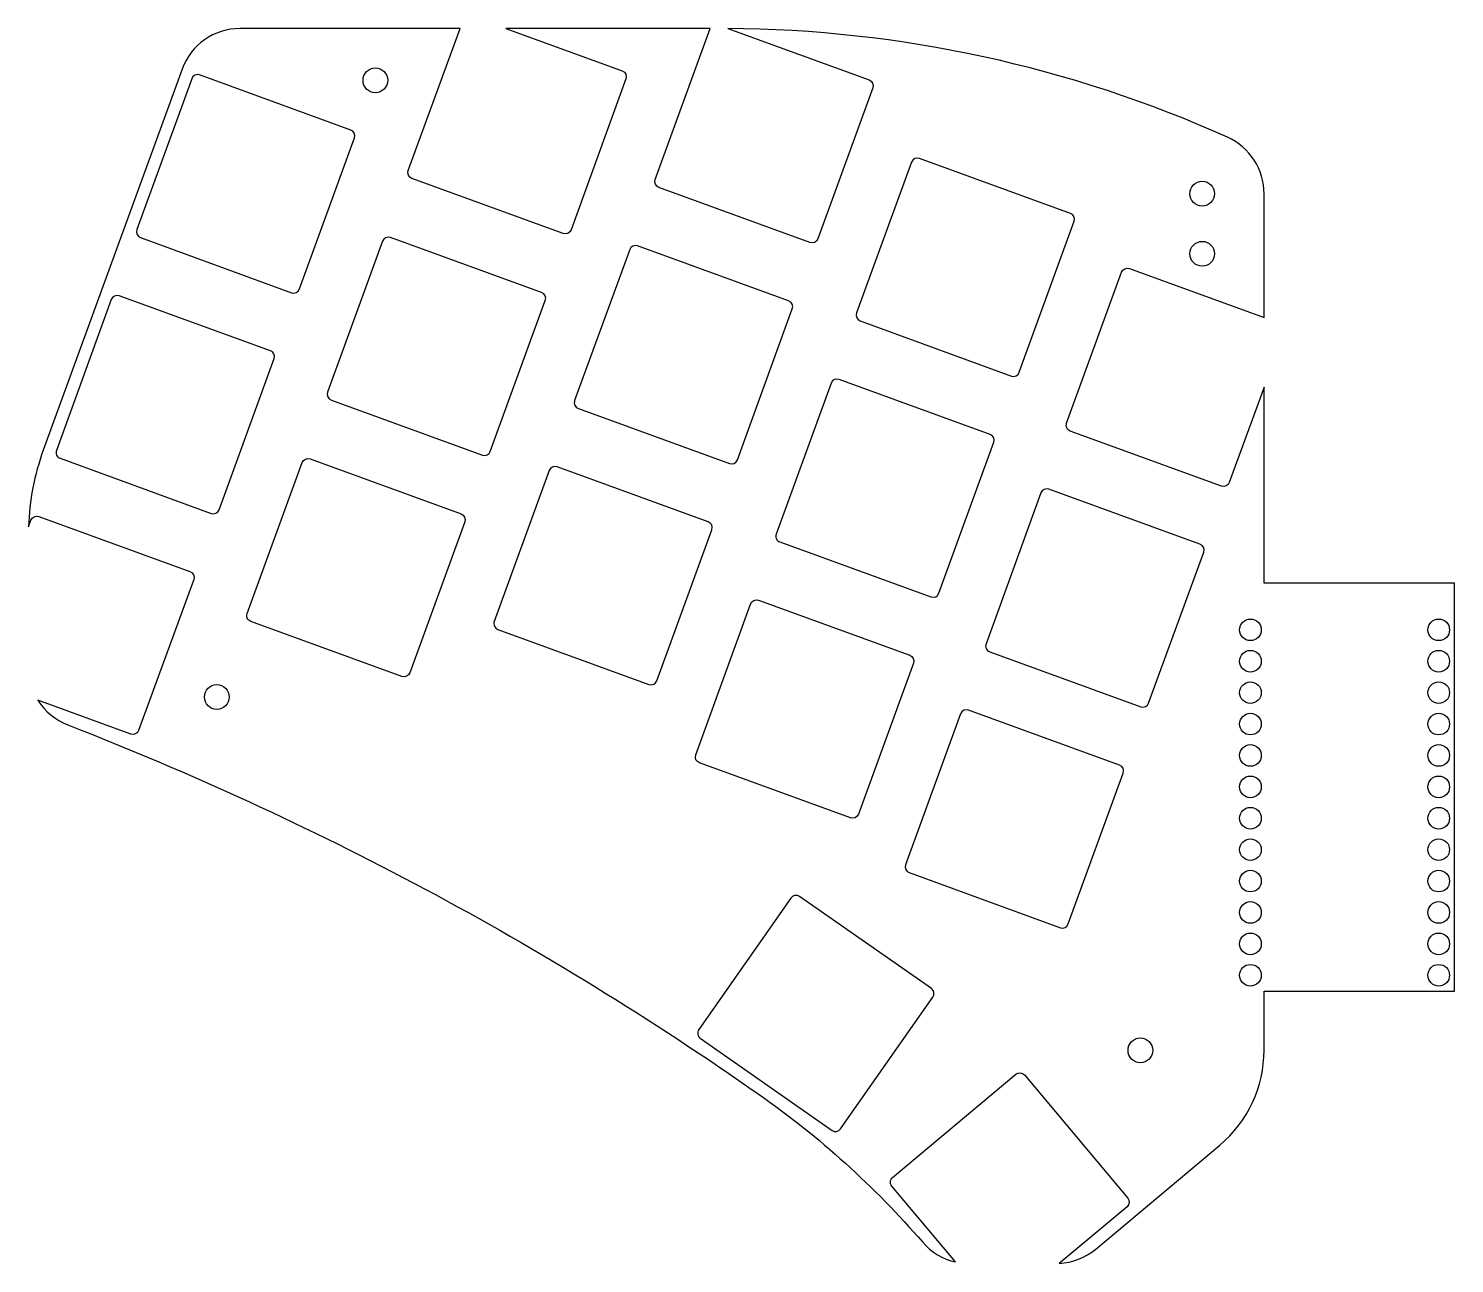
# Model space of a CAD drawing. Header units: millimetres. Extents: x -106 to 9, y -35 to 65.
import ezdxf

# ---------------------------------------------------------------- set-up
doc = ezdxf.new("R2010")
doc.units = ezdxf.units.MM
doc.layers.get('0').update_dxf_attribs({"linetype": 'CONTINUOUS'})

msp = doc.modelspace()

# ---------------------------------------------------------------- linework, layer by layer
for points in [[(-51.32, 65.28), (-67.85, 65.28), (-58.43, 61.85, -0.414212), (-58.13, 61.21), (-62.57, 48.99, -0.414212), (-63.21, 48.69), (-75.43, 53.15, -0.414213), (-75.73, 53.79), (-71.54, 65.28), (-89.33, 65.28, 0.315299), (-94.02, 61.99), (-105.24, 31.18, 0.079557), (-106.43, 24.97), (-106.24, 25.51, -0.414213), (-105.6, 25.81), (-93.38, 21.36, -0.414212), (-93.08, 20.72), (-97.53, 8.51, -0.414213), (-98.17, 8.21), (-105.68, 10.95, 0.161166), (-103.25, 8.95, -0.060341), (-47.37, -20.94, -0.06165), (-34.14, -32.89, 0.158345), (-31.49, -34.49), (-36.64, -28.35, -0.414214), (-36.57, -27.65), (-26.62, -19.3, -0.414213), (-25.92, -19.36), (-17.56, -29.32, -0.414212), (-17.62, -30.02), (-23.1, -34.61, 0.162278), (-20.15, -33.45), (-10.12, -25.03, 0.221695), (-6.54, -17.37), (-6.54, -12.58), (8.86, -12.58), (8.86, 20.42), (-6.54, 20.42), (-6.54, 36.27), (-9.35, 28.56, -0.414213), (-9.99, 28.26), (-22.21, 32.71, -0.414214), (-22.5, 33.35), (-18.06, 45.56, -0.414213), (-17.42, 45.86), (-6.54, 41.9), (-6.54, 51.92, 0.295212), (-9.49, 56.48, 0.104499), (-49.9, 65.28), (-38.47, 61.12, -0.414213), (-38.17, 60.48), (-42.62, 48.26, -0.414213), (-43.26, 47.96), (-55.47, 52.42, -0.414213), (-55.77, 53.06), (-51.33, 65.27, -0.006773)], [(-92.6, 61.52, 0.414213), (-93.24, 61.22), (-97.68, 49.01, 0.414213), (-97.38, 48.37), (-85.17, 43.91, 0.414212), (-84.53, 44.21), (-80.08, 56.43, 0.414213), (-80.38, 57.07)], [(-34.4, 54.77, 0.414213), (-35.04, 54.47), (-39.49, 42.27, 0.414213), (-39.19, 41.63), (-26.97, 37.17, 0.414213), (-26.33, 37.47), (-21.89, 49.69, 0.414213), (-22.19, 50.33)], [(-77.16, 48.37, 0.414213), (-77.81, 48.07), (-82.25, 35.86, 0.414213), (-81.95, 35.22), (-69.74, 30.77, 0.414213), (-69.1, 31.07), (-64.65, 43.28, 0.414212), (-64.95, 43.92)], [(-57.19, 47.69, 0.414213), (-57.83, 47.4), (-62.28, 35.19, 0.414214), (-61.98, 34.55), (-49.76, 30.09, 0.414213), (-49.12, 30.39), (-44.68, 42.61, 0.414213), (-44.98, 43.25)], [(-99.1, 43.66, 0.414213), (-99.74, 43.36), (-104.18, 31.16, 0.414214), (-103.88, 30.52), (-91.67, 26.06, 0.414212), (-91.03, 26.36), (-86.58, 38.58, 0.414212), (-86.88, 39.22)], [(-40.9, 36.9, 0.414213), (-41.54, 36.6), (-45.99, 24.39, 0.414214), (-45.69, 23.75), (-33.47, 19.3, 0.414212), (-32.83, 19.6), (-28.39, 31.81, 0.414212), (-28.69, 32.45)], [(-88.76, 17.96), (-84.31, 30.17, -0.414213), (-83.67, 30.47), (-71.46, 26.02, -0.414213), (-71.16, 25.38), (-75.6, 13.16, -0.414212), (-76.25, 12.87), (-88.46, 17.32, -0.414214)], [(-63.7, 29.82, 0.414213), (-64.34, 29.52), (-68.78, 17.32, 0.414214), (-68.48, 16.68), (-56.27, 12.22, 0.414213), (-55.63, 12.52), (-51.18, 24.74, 0.414213), (-51.48, 25.38)], [(-23.93, 28.02, 0.414213), (-24.58, 27.72), (-29.02, 15.52, 0.414214), (-28.72, 14.87), (-16.51, 10.42, 0.414213), (-15.87, 10.72), (-11.42, 22.93, 0.414212), (-11.72, 23.58)], [(-52.49, 6.52), (-48.05, 18.73, -0.414213), (-47.41, 19.03), (-35.19, 14.58, -0.414213), (-34.89, 13.94), (-39.34, 1.73, -0.414212), (-39.98, 1.43), (-52.19, 5.88, -0.414213)], [(-30.44, 10.15, 0.414213), (-31.08, 9.85), (-35.52, -2.36, 0.414213), (-35.22, -3), (-23.01, -7.45, 0.414212), (-22.37, -7.15), (-17.92, 5.06, 0.414212), (-18.22, 5.7)], [(-44.09, -4.92, 0.414213), (-44.79, -5.05), (-52.24, -15.69, 0.414214), (-52.12, -16.39), (-41.47, -23.85, 0.414212), (-40.78, -23.73), (-33.32, -13.08, 0.414213), (-33.44, -12.38)]]:
    msp.add_lwpolyline(points, format="xyb", close=True)
for centre, radius in [((-78.39, 61.09), 1), ((-11.54, 51.92), 1), ((-11.54, 47.06), 1), ((-7.64, 16.64), 0.875), ((7.58, 16.64), 0.875), ((-7.64, 14.1), 0.875), ((7.58, 14.1), 0.875), ((-91.21, 11.21), 1), ((-7.64, 11.56), 0.875), ((7.58, 11.56), 0.875), ((-7.64, 9.02), 0.875), ((7.58, 9.02), 0.875), ((-7.64, 6.48), 0.875), ((7.58, 6.48), 0.875), ((-7.64, 3.94), 0.875), ((7.58, 3.94), 0.875), ((-7.64, 1.4), 0.875), ((7.58, 1.4), 0.875), ((-7.64, -1.14), 0.875), ((7.58, -1.14), 0.875), ((-7.64, -3.68), 0.875), ((7.58, -3.68), 0.875), ((-7.64, -6.22), 0.875), ((7.58, -6.22), 0.875), ((-7.64, -8.76), 0.875), ((7.58, -8.76), 0.875), ((-7.64, -11.3), 0.875), ((7.58, -11.3), 0.875), ((-16.54, -17.37), 1)]:
    msp.add_circle(centre, radius)

doc.saveas('drawing.dxf')
